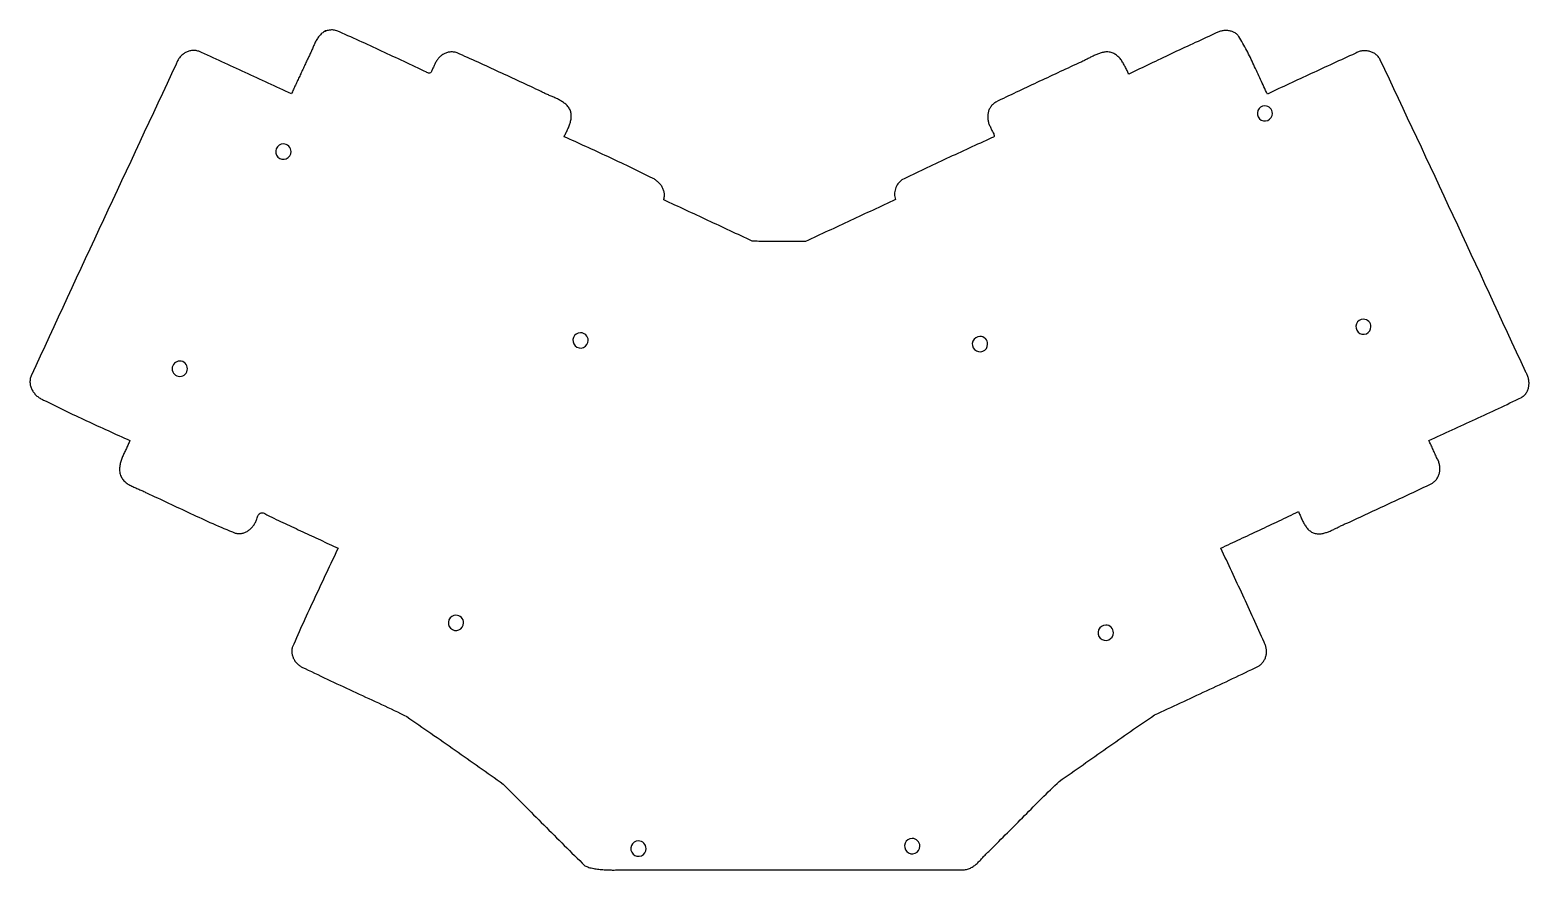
# Model space of a CAD drawing. Extents: x 3 to 247, y -160 to -24.
import ezdxf

# ---------------------------------------------------------------- set-up
doc = ezdxf.new("R2010")
doc.units = 0
doc.layers.get('0').update_dxf_attribs({"linetype": 'CONTINUOUS'})

msp = doc.modelspace()

# ---------------------------------------------------------------- linework, layer by layer
at = {"color": 7}
for points in [[(51.2699, -24.161171), (51.1175, -24.244991), (50.97272, -24.333891), (50.83556, -24.430411), (50.70602, -24.534551), (50.5841, -24.641231), (50.46726, -24.755531), (50.3555, -24.874911), (50.24882, -24.996831), (50.14976, -25.126371), (50.05324, -25.258451), (49.9618, -25.393071), (49.87544, -25.532771), (49.79162, -25.675011), (49.71034, -25.819791), (49.63414, -25.967111), (49.56048, -26.116971), (49.48936, -26.269371), (49.41824, -26.421771), (49.34966, -26.576711), (49.28362, -26.734191), (49.21758, -26.889131), (49.15154, -27.046611), (49.0855, -27.201551), (49.01946, -27.359031), (48.95342, -27.513971), (48.88738, -27.668911), (48.8188, -27.821311), (48.75022, -27.973711), (48.6791, -28.123571), (48.60544, -28.270891), (48.5267, -28.415671), (48.44796, -28.557911)], [(53.0987, -24.112911), (52.92344, -24.064651), (52.75072, -24.029091), (52.58054, -24.006231), (52.40782, -23.993531), (52.24018, -23.993531), (52.07, -24.006231), (51.89982, -24.024011), (51.72964, -24.051951), (51.55692, -24.087511), (51.3842, -24.128151), (51.2699, -24.161171)], [(67.6529, -30.805811), (67.19824, -30.597531), (66.74358, -30.386711), (66.29146, -30.175891), (65.8368, -29.965071), (65.38214, -29.754251), (64.92748, -29.543431), (64.47536, -29.330071), (64.0207, -29.119251), (63.56604, -28.905891), (63.11392, -28.692531), (62.65926, -28.479171), (62.20714, -28.268351), (61.75248, -28.054991), (61.30036, -27.841631), (60.8457, -27.630811), (60.39104, -27.417451), (59.93892, -27.206631), (59.48426, -26.995811), (59.0296, -26.782451), (58.57494, -26.574171), (58.12028, -26.363351), (57.66562, -26.155071), (57.21096, -25.946791), (56.75376, -25.738511), (56.2991, -25.532771), (55.8419, -25.324491), (55.38724, -25.121291), (54.93004, -24.918091), (54.47284, -24.714891), (54.0131, -24.511691), (53.5559, -24.313571), (53.0987, -24.112911)], [(199.44588, -25.045091), (199.3519, -24.933331), (199.25284, -24.826651), (199.15124, -24.727591), (199.04456, -24.638691), (198.9328, -24.554871), (198.8185, -24.478671), (198.70166, -24.410091), (198.57974, -24.346591), (198.45782, -24.290711), (198.33082, -24.242451), (198.20128, -24.199271), (198.07174, -24.163711), (197.93966, -24.135771), (197.80504, -24.112911), (197.67042, -24.095131), (197.53326, -24.084971), (197.3961, -24.079891), (197.25894, -24.079891), (197.12178, -24.087511), (196.98208, -24.100211), (196.84492, -24.115451), (196.70776, -24.138311), (196.5706, -24.168791), (196.43598, -24.201811), (196.30136, -24.239911), (196.16674, -24.283091), (196.03466, -24.328811), (195.90766, -24.382151), (195.78066, -24.440571), (195.65366, -24.501531), (195.53174, -24.567571), (195.4149, -24.636151)], [(195.4149, -24.636151), (194.98056, -24.836811), (194.54622, -25.034931), (194.11188, -25.235591), (193.67754, -25.436251), (193.24574, -25.636911), (192.8114, -25.837571), (192.37706, -26.038231), (191.94526, -26.238891), (191.51092, -26.439551), (191.07912, -26.642751), (190.64478, -26.843411), (190.21298, -27.046611), (189.78118, -27.249811), (189.34684, -27.450471), (188.91504, -27.653671), (188.48324, -27.856871), (188.05144, -28.060071), (187.61964, -28.265811), (187.18784, -28.469011), (186.75604, -28.672211), (186.3217, -28.875411), (185.8899, -29.081151), (185.46064, -29.284351), (185.02884, -29.490091), (184.59704, -29.695831), (184.16524, -29.899031), (183.73344, -30.104771), (183.30164, -30.310511), (182.86984, -30.516251), (182.44058, -30.721991), (182.00878, -30.925191), (181.57698, -31.130931), (181.5084, -30.988691), (181.43728, -30.843911), (181.3687, -30.694051), (181.29504, -30.544191), (181.22392, -30.391791), (181.14772, -30.239391), (181.07152, -30.086991), (180.99278, -29.932051), (180.91404, -29.779651), (180.83022, -29.629791), (180.7464, -29.479931), (180.6575, -29.332611), (180.56606, -29.185291), (180.47208, -29.043051), (180.37556, -28.903351), (180.27396, -28.768731), (180.16982, -28.639191), (180.06314, -28.512191), (179.94884, -28.392811), (179.832, -28.278511), (179.71262, -28.169291), (179.58562, -28.067691), (179.45354, -27.973711), (179.31892, -27.887351), (179.17668, -27.811151), (179.02936, -27.742571), (178.87696, -27.681611), (178.71948, -27.630811), (178.55438, -27.592711), (178.3842, -27.562231), (178.2064, -27.544451), (178.02098, -27.539371)], [(204.0636, -34.379591), (203.91882, -34.087491), (203.77912, -33.795391), (203.63688, -33.500751), (203.49972, -33.206111), (203.36002, -32.911471), (203.22286, -32.616831), (203.0857, -32.319651), (202.95108, -32.025011), (202.81392, -31.727831), (202.6793, -31.430651), (202.54468, -31.136011), (202.40752, -30.838831), (202.2729, -30.541651), (202.13574, -30.247011), (202.00112, -29.949831), (201.86142, -29.655191), (201.72426, -29.358011), (201.58456, -29.063371), (201.44486, -28.771271), (201.30262, -28.476631), (201.16038, -28.184531), (201.0156, -27.892431), (200.86828, -27.602871), (200.72096, -27.313311), (200.5711, -27.023751), (200.41616, -26.736731), (200.26122, -26.452251), (200.10374, -26.167771), (199.94372, -25.883291), (199.78116, -25.603891), (199.61606, -25.324491), (199.44588, -25.045091)], [(30.72384, -27.453011), (30.57398, -27.404751), (30.42666, -27.366651), (30.27934, -27.336171), (30.12948, -27.318391), (29.98216, -27.305691), (29.83738, -27.303151), (29.6926, -27.310771), (29.54782, -27.323471), (29.40558, -27.346331), (29.26588, -27.376811), (29.12618, -27.414911), (28.99156, -27.458091), (28.85694, -27.511431), (28.72486, -27.569851), (28.59786, -27.635891), (28.47086, -27.707011), (28.34894, -27.785751), (28.2321, -27.869571), (28.1178, -27.958471), (28.00604, -28.054991), (27.89936, -28.154051), (27.79776, -28.258191), (27.6987, -28.369951), (27.60726, -28.484251), (27.51836, -28.601091), (27.43454, -28.723011), (27.35834, -28.850011), (27.28722, -28.979551), (27.22118, -29.114171), (27.16022, -29.251331), (27.10688, -29.388491), (27.06116, -29.530731)], [(45.74286, -34.366891), (45.27296, -34.150991), (44.8056, -33.932551), (44.3357, -33.714111), (43.86834, -33.495671), (43.39844, -33.279771), (42.93108, -33.061331), (42.46372, -32.842891), (41.99382, -32.624451), (41.52646, -32.406011), (41.05656, -32.187571), (40.5892, -31.971671), (40.1193, -31.753231), (39.65194, -31.534791), (39.18204, -31.316351), (38.71468, -31.100451), (38.24478, -30.882011), (37.77742, -30.666111), (37.30752, -30.447671), (36.83762, -30.231771), (36.37026, -30.015871), (35.90036, -29.799971), (35.43046, -29.584071), (34.96056, -29.368171), (34.49066, -29.154811), (34.02076, -28.938911), (33.55086, -28.725551), (33.08096, -28.512191), (32.60852, -28.298831), (32.13862, -28.088011), (31.66618, -27.874651), (31.19628, -27.663831), (30.72384, -27.453011)], [(48.44796, -28.557911), (48.36414, -28.738251), (48.28032, -28.921131), (48.19396, -29.101471), (48.11014, -29.284351), (48.02632, -29.464691), (47.93996, -29.647571), (47.85614, -29.827911), (47.77232, -30.010791), (47.6885, -30.191131), (47.60214, -30.374011), (47.51832, -30.554351), (47.4345, -30.737231), (47.34814, -30.917571), (47.26432, -31.100451), (47.1805, -31.280791), (47.09414, -31.463671), (47.01032, -31.644011), (46.9265, -31.824351), (46.84268, -32.007231), (46.75632, -32.187571), (46.6725, -32.370451), (46.58868, -32.550791), (46.50232, -32.733671), (46.4185, -32.914011), (46.33468, -33.096891), (46.25086, -33.277231), (46.1645, -33.460111), (46.08068, -33.640451), (45.99686, -33.823331), (45.9105, -34.003671), (45.82668, -34.186551), (45.74286, -34.366891)], [(72.62622, -27.696851), (72.48144, -27.648591), (72.33666, -27.613031), (72.19188, -27.582551), (72.0471, -27.562231), (71.90232, -27.552071), (71.76008, -27.546991), (71.61784, -27.552071), (71.4756, -27.564771), (71.3359, -27.585091), (71.19874, -27.613031), (71.06158, -27.646051), (70.92696, -27.686691), (70.79488, -27.734951), (70.66534, -27.790831), (70.53834, -27.851791), (70.41388, -27.920371), (70.29196, -27.991491), (70.17258, -28.070231), (70.05828, -28.156591), (69.94906, -28.245491), (69.83984, -28.339471), (69.73824, -28.441071), (69.63918, -28.545211), (69.5452, -28.654431), (69.4563, -28.766191), (69.36994, -28.883031), (69.2912, -29.004951), (69.21754, -29.129411), (69.14896, -29.258951), (69.08546, -29.388491), (69.02958, -29.523111), (68.97878, -29.660271)], [(86.27364, -33.970651), (85.84946, -33.772531), (85.42274, -33.574411), (84.99602, -33.378831), (84.57184, -33.180711), (84.14512, -32.982591), (83.72094, -32.784471), (83.29422, -32.586351), (82.8675, -32.388231), (82.44332, -32.190111), (82.0166, -31.991991), (81.59242, -31.793871), (81.1657, -31.595751), (80.74152, -31.397631), (80.3148, -31.199511), (79.88808, -31.001391), (79.4639, -30.805811), (79.03718, -30.607691), (78.61046, -30.412111), (78.18374, -30.213991), (77.75702, -30.018411), (77.3303, -29.822831), (76.90358, -29.627251), (76.47686, -29.431671), (76.05014, -29.236091), (75.62342, -29.043051), (75.1967, -28.847471), (74.76744, -28.654431), (74.34072, -28.461391), (73.91146, -28.268351), (73.48474, -28.077851), (73.05548, -27.887351), (72.62622, -27.696851)], [(178.02098, -27.539371), (177.86604, -27.554611), (177.71364, -27.574931), (177.5587, -27.600331), (177.40884, -27.630811), (177.25898, -27.666371), (177.10912, -27.704471), (176.9618, -27.747651), (176.81448, -27.795911), (176.6697, -27.846711), (176.52492, -27.902591), (176.38014, -27.961011), (176.2379, -28.021971), (176.09312, -28.082931), (175.95342, -28.148971), (175.81118, -28.215011), (175.66894, -28.283591), (175.52924, -28.354711), (175.38954, -28.425831), (175.24984, -28.496951), (175.1076, -28.570611), (174.9679, -28.641731), (174.8282, -28.715391), (174.6885, -28.786511), (174.5488, -28.857631), (174.4091, -28.928751), (174.26686, -28.997331), (174.12716, -29.065911), (173.98492, -29.131951), (173.84268, -29.195451), (173.70044, -29.256411), (173.5582, -29.314831), (173.41342, -29.373251)], [(218.29776, -27.803531), (217.85072, -28.004191), (217.40622, -28.207391), (216.95918, -28.408051), (216.51214, -28.611251), (216.06764, -28.814451), (215.6206, -29.017651), (215.1761, -29.220851), (214.72906, -29.426591), (214.28456, -29.629791), (213.84006, -29.832991), (213.39302, -30.038731), (212.94852, -30.244471), (212.50402, -30.447671), (212.05952, -30.653411), (211.61248, -30.859151), (211.16798, -31.064891), (210.72348, -31.270631), (210.27898, -31.478911), (209.83448, -31.684651), (209.38998, -31.890391), (208.94548, -32.098671), (208.50098, -32.304411), (208.05902, -32.512691), (207.61452, -32.718431), (207.17002, -32.926711), (206.72552, -33.132451), (206.28102, -33.340731), (205.83652, -33.549011), (205.39456, -33.757291), (204.95006, -33.963031), (204.50556, -34.171311), (204.0636, -34.379591)], [(222.36176, -28.814451), (222.2881, -28.679831), (222.20936, -28.550291), (222.123, -28.428371), (222.03156, -28.311531), (221.9325, -28.202311), (221.82836, -28.100711), (221.71914, -28.004191), (221.60484, -27.912751), (221.488, -27.828931), (221.36608, -27.752731), (221.23908, -27.681611), (221.10954, -27.618111), (220.97746, -27.562231), (220.8403, -27.511431), (220.70314, -27.468251), (220.56344, -27.432691), (220.4212, -27.402211), (220.27642, -27.381891), (220.13164, -27.364111), (219.98686, -27.356491), (219.83954, -27.353951), (219.69476, -27.359031), (219.54744, -27.371731), (219.40266, -27.389511), (219.25788, -27.417451), (219.11564, -27.450471), (218.9734, -27.491111), (218.8337, -27.539371), (218.694, -27.592711), (218.55938, -27.656211), (218.4273, -27.724791), (218.29776, -27.803531)], [(245.27764, -83.559071), (245.41226, -83.475251), (245.53926, -83.383811), (245.6561, -83.287291), (245.76532, -83.185691), (245.86946, -83.079011), (245.96344, -82.964711), (246.04726, -82.847871), (246.126, -82.725951), (246.19712, -82.601491), (246.26062, -82.471951), (246.3165, -82.339871), (246.36476, -82.205251), (246.4054, -82.065551), (246.43842, -81.925851), (246.46636, -81.783611), (246.48668, -81.638831), (246.49938, -81.494051), (246.50446, -81.346731), (246.50446, -81.199411), (246.49684, -81.052091), (246.48414, -80.904771), (246.46382, -80.754911), (246.43842, -80.610131), (246.4054, -80.462811), (246.3673, -80.318031), (246.32158, -80.175791), (246.27332, -80.036091), (246.21744, -79.896391), (246.15394, -79.759231), (246.0879, -79.627151), (246.01424, -79.497611), (245.93804, -79.370611), (245.20652, -77.788191), (244.475, -76.205771), (243.74094, -74.623351), (243.00942, -73.040931), (242.2779, -71.461051), (241.54638, -69.878631), (240.81232, -68.296211), (240.07826, -66.713791), (239.34674, -65.133911), (238.61268, -63.551491), (237.87862, -61.971611), (237.14456, -60.389191), (236.40796, -58.809311), (235.6739, -57.229431), (234.9373, -55.649551), (234.20324, -54.069671), (233.46664, -52.487251), (232.73004, -50.909911), (231.9909, -49.330031), (231.2543, -47.750151), (230.51516, -46.170271), (229.77856, -44.590391), (229.03942, -43.013051), (228.29774, -41.433171), (227.5586, -39.855831), (226.81692, -38.278491), (226.07778, -36.701151), (225.3361, -35.123811), (224.59188, -33.546471), (223.8502, -31.969131), (223.10598, -30.391791), (222.36176, -28.814451)], [(27.06116, -29.530731), (26.32202, -31.108071), (25.58288, -32.685411), (24.84628, -34.262751), (24.10714, -35.840091), (23.368, -37.414891), (22.6314, -38.992231), (21.89226, -40.569571), (21.15566, -42.146911), (20.41906, -43.724251), (19.67992, -45.304131), (18.94332, -46.881471), (18.20672, -48.458811), (17.47012, -50.036151), (16.73352, -51.613491), (15.99946, -53.193371), (15.26286, -54.770711), (14.5288, -56.350591), (13.7922, -57.927931), (13.05814, -59.507811), (12.32408, -61.085151), (11.59002, -62.665031), (10.85596, -64.244911), (10.1219, -65.822251), (9.39038, -67.402131), (8.65886, -68.982011), (7.92734, -70.561891), (7.19582, -72.144311), (6.4643, -73.724191), (5.73278, -75.304071), (5.0038, -76.886491), (4.27482, -78.466371), (3.54584, -80.048791)], [(68.97878, -29.660271), (68.90766, -29.766951), (68.84162, -29.888871), (68.78066, -30.023491), (68.7197, -30.163191), (68.66382, -30.307971), (68.6054, -30.450211), (68.54444, -30.584831), (68.48094, -30.711831), (68.41236, -30.821051), (68.29552, -30.950591), (68.1609, -31.019171), (67.99834, -31.016631), (67.87134, -30.965831), (67.73164, -30.869311), (67.6529, -30.805811)], [(173.41342, -29.373251), (172.99432, -29.568831), (172.57522, -29.766951), (172.15358, -29.962531), (171.73448, -30.160651), (171.31538, -30.356231), (170.89374, -30.551811), (170.47464, -30.747391), (170.053, -30.942971), (169.6339, -31.138551), (169.2148, -31.334131), (168.79316, -31.529711), (168.37406, -31.725291), (167.95242, -31.920871), (167.53332, -32.116451), (167.11168, -32.312031), (166.69258, -32.507611), (166.27094, -32.703191), (165.85184, -32.901311), (165.43274, -33.096891), (165.0111, -33.292471), (164.592, -33.490591), (164.1729, -33.688711), (163.7538, -33.886831), (163.3347, -34.084951), (162.91814, -34.283071), (162.49904, -34.483731), (162.07994, -34.684391), (161.66338, -34.885051), (161.24682, -35.085711), (160.82772, -35.288911), (160.41116, -35.492111), (159.9946, -35.695311)], [(90.69578, -36.495411), (90.5891, -36.370951), (90.47988, -36.254111), (90.36558, -36.139811), (90.24874, -36.033131), (90.12936, -35.928991), (90.0049, -35.832471), (89.8779, -35.738491), (89.74582, -35.647051), (89.61374, -35.560691), (89.47912, -35.479411), (89.33942, -35.398131), (89.19972, -35.321931), (89.05748, -35.248271), (88.91524, -35.177151), (88.76792, -35.108571), (88.62314, -35.039991), (88.47582, -34.973951), (88.32596, -34.907911), (88.1761, -34.844411), (88.02878, -34.780911), (87.87892, -34.717411), (87.72906, -34.656451), (87.5792, -34.592951), (87.42934, -34.529451), (87.27948, -34.463411), (87.13216, -34.399911), (86.98484, -34.333871), (86.84006, -34.265291), (86.69528, -34.194171), (86.55304, -34.123051), (86.41334, -34.046851), (86.27364, -33.970651)], [(159.9946, -35.695311), (159.8676, -35.776591), (159.74568, -35.862951), (159.63138, -35.954391), (159.5247, -36.050911), (159.4231, -36.152511), (159.32912, -36.259191), (159.24276, -36.370951), (159.16148, -36.487791), (159.08528, -36.607171), (159.01924, -36.729091), (158.95828, -36.856091), (158.9024, -36.985631), (158.85414, -37.117711), (158.8135, -37.252331), (158.77794, -37.386951), (158.74746, -37.526651), (158.72714, -37.666351), (158.70936, -37.806051), (158.70174, -37.948291), (158.69666, -38.090531), (158.70174, -38.232771), (158.7119, -38.375011), (158.72714, -38.517251), (158.75, -38.659491), (158.77794, -38.799191), (158.8135, -38.938891), (158.85414, -39.078591), (158.89986, -39.215751), (158.9532, -39.347831), (159.01416, -39.479911), (159.0802, -39.609451), (159.15132, -39.736451)], [(90.00236, -41.293471), (90.06586, -41.153771), (90.1319, -41.014071), (90.19794, -40.871831), (90.26652, -40.729591), (90.3351, -40.584811), (90.40622, -40.437491), (90.4748, -40.290171), (90.54338, -40.140311), (90.61196, -39.992991), (90.678, -39.840591), (90.7415, -39.690731), (90.80246, -39.538331), (90.85834, -39.385931), (90.91422, -39.230991), (90.96248, -39.078591), (91.0082, -38.923651), (91.04884, -38.768711), (91.08186, -38.616311), (91.11234, -38.461371), (91.13266, -38.306431), (91.1479, -38.151491), (91.15552, -37.999091), (91.15298, -37.844151), (91.14282, -37.691751), (91.12504, -37.539351), (91.09456, -37.386951), (91.05646, -37.237091), (91.0082, -37.087231), (90.94724, -36.937371), (90.87612, -36.790051), (90.7923, -36.642731), (90.69578, -36.495411)], [(104.05872, -47.882231), (103.62438, -47.666331), (103.19004, -47.450431), (102.7557, -47.234531), (102.31882, -47.021171), (101.88448, -46.807811), (101.4476, -46.596991), (101.01072, -46.386171), (100.57384, -46.175351), (100.13696, -45.967071), (99.69754, -45.758791), (99.26066, -45.550511), (98.82124, -45.342231), (98.38182, -45.136491), (97.9424, -44.930751), (97.50298, -44.725011), (97.06356, -44.519271), (96.62414, -44.316071), (96.18218, -44.110331), (95.74276, -43.907131), (95.3008, -43.706471), (94.86138, -43.503271), (94.41942, -43.300071), (93.97746, -43.099411), (93.5355, -42.896211), (93.09608, -42.695551), (92.65412, -42.494891), (92.21216, -42.294231), (91.7702, -42.093571), (91.32824, -41.892911), (90.88628, -41.692251), (90.44432, -41.491591), (90.00236, -41.293471)], [(159.15132, -39.736451), (159.1945, -39.909171), (159.2453, -40.033631), (159.3088, -40.163171), (159.38246, -40.295251), (159.45866, -40.429871), (159.5374, -40.561951), (159.60852, -40.691491), (159.66948, -40.818491), (159.7152, -40.940411), (159.74568, -41.108051), (159.72028, -41.255371), (159.61868, -41.372211), (159.50184, -41.430631), (159.33928, -41.473811)], [(159.33928, -41.473811), (158.88462, -41.684631), (158.42996, -41.897991), (157.97276, -42.108811), (157.51556, -42.319631), (157.0609, -42.530451), (156.6037, -42.738731), (156.1465, -42.949551), (155.6893, -43.160371), (155.23464, -43.368651), (154.77744, -43.579471), (154.32024, -43.787751), (153.86304, -43.998571), (153.40584, -44.209391), (152.95118, -44.417671), (152.49398, -44.628491), (152.03678, -44.839311), (151.58212, -45.050131), (151.12492, -45.263491), (150.67026, -45.474311), (150.21306, -45.687671), (149.7584, -45.901031), (149.30374, -46.114391), (148.84908, -46.330291), (148.39696, -46.543651), (147.9423, -46.762091), (147.49018, -46.977991), (147.03552, -47.196431), (146.5834, -47.414871), (146.13382, -47.635851), (145.6817, -47.856831), (145.23212, -48.077811), (144.78, -48.301331)], [(106.14406, -51.542371), (106.18724, -51.395051), (106.21772, -51.247731), (106.24058, -51.100411), (106.25582, -50.955631), (106.2609, -50.810851), (106.25836, -50.666071), (106.24566, -50.523831), (106.22788, -50.384131), (106.19994, -50.246971), (106.16438, -50.109811), (106.12374, -49.975191), (106.07548, -49.843111), (106.0196, -49.711031), (105.95864, -49.584031), (105.8926, -49.459571), (105.81894, -49.337651), (105.7402, -49.218271), (105.65638, -49.101431), (105.56748, -48.987131), (105.4735, -48.877911), (105.37444, -48.771231), (105.2703, -48.669631), (105.16362, -48.570571), (105.05186, -48.476591), (104.93756, -48.385151), (104.82072, -48.298791), (104.6988, -48.217511), (104.57688, -48.141311), (104.44988, -48.067651), (104.32288, -48.001611), (104.1908, -47.938111), (104.05872, -47.882231)], [(144.78, -48.301331), (144.6022, -48.441031), (144.43456, -48.593431), (144.27962, -48.758531), (144.13992, -48.936331), (144.01546, -49.121751), (143.90624, -49.317331), (143.81226, -49.520531), (143.73352, -49.731351), (143.67256, -49.947251), (143.62684, -50.165691), (143.60144, -50.386671), (143.59382, -50.610191), (143.60398, -50.833711), (143.63446, -51.057231), (143.68526, -51.278211), (143.75892, -51.496651)], [(120.4976, -58.217491), (120.05056, -58.006671), (119.60098, -57.798391), (119.15394, -57.590111), (118.70436, -57.379291), (118.25732, -57.171011), (117.80774, -56.962731), (117.3607, -56.751911), (116.91366, -56.543631), (116.46408, -56.332811), (116.01704, -56.124531), (115.56746, -55.913711), (115.12042, -55.705431), (114.67084, -55.494611), (114.2238, -55.286331), (113.77422, -55.075511), (113.32718, -54.867231), (112.8776, -54.658951), (112.43056, -54.448131), (111.98098, -54.239851), (111.53394, -54.031571), (111.08436, -53.823291), (110.63732, -53.615011), (110.18774, -53.406731), (109.73816, -53.198451), (109.29112, -52.990171), (108.84154, -52.781891), (108.39196, -52.576151), (107.94238, -52.367871), (107.4928, -52.162131), (107.04322, -51.953851), (106.59364, -51.748111), (106.14406, -51.542371)], [(143.75892, -51.496651), (143.30172, -51.707471), (142.84452, -51.918291), (142.38732, -52.129111), (141.93012, -52.339931), (141.47292, -52.550751), (141.01826, -52.761571), (140.56106, -52.972391), (140.10386, -53.183211), (139.64666, -53.396571), (139.192, -53.607391), (138.7348, -53.818211), (138.28014, -54.031571), (137.82294, -54.242391), (137.36574, -54.455751), (136.91108, -54.666571), (136.45388, -54.879931), (135.99922, -55.093291), (135.54202, -55.304111), (135.08736, -55.517471), (134.63016, -55.730831), (134.1755, -55.941651), (133.7183, -56.155011), (133.26364, -56.368371), (132.80644, -56.579191), (132.35178, -56.792551), (131.89458, -57.005911), (131.43992, -57.219271), (130.98272, -57.430091), (130.52806, -57.643451), (130.07086, -57.856811), (129.6162, -58.067631), (129.159, -58.280991)], [(129.159, -58.280991), (128.88976, -58.275911), (128.61798, -58.273371), (128.34874, -58.273371), (128.07696, -58.270831), (127.80518, -58.270831), (127.53594, -58.270831), (127.26416, -58.270831), (126.99238, -58.273371), (126.7206, -58.273371), (126.44882, -58.275911), (126.17704, -58.278451), (125.90526, -58.280991), (125.63348, -58.283531), (125.36424, -58.283531), (125.09246, -58.286071), (124.82068, -58.288611), (124.5489, -58.288611), (124.27712, -58.291151), (124.00534, -58.291151), (123.7361, -58.291151), (123.46432, -58.291151), (123.19254, -58.288611), (122.9233, -58.286071), (122.65152, -58.283531), (122.38228, -58.278451), (122.11304, -58.273371), (121.84126, -58.268291), (121.57202, -58.260671), (121.30278, -58.250511), (121.03608, -58.240351), (120.76684, -58.230191), (120.4976, -58.217491)], [(3.54584, -80.048791), (3.48742, -80.201191), (3.43916, -80.353591), (3.40106, -80.505991), (3.37566, -80.658391), (3.35534, -80.808251), (3.34772, -80.960651), (3.34772, -81.110511), (3.35788, -81.260371), (3.37566, -81.410231), (3.40106, -81.557551), (3.43662, -81.702331), (3.47726, -81.844571), (3.52806, -81.986811), (3.58394, -82.123971), (3.64744, -82.261131), (3.71602, -82.395751), (3.79222, -82.525291), (3.87604, -82.652291), (3.96494, -82.776751), (4.05892, -82.898671), (4.15798, -83.015511), (4.26212, -83.127271), (4.37134, -83.236491), (4.48564, -83.338091), (4.60248, -83.437151), (4.7244, -83.533671), (4.8514, -83.622571), (4.98094, -83.706391), (5.11302, -83.782591), (5.24764, -83.856251), (5.38734, -83.922291), (5.52704, -83.983251)], [(5.52704, -83.983251), (5.95884, -84.199151), (6.39318, -84.415051), (6.82752, -84.628411), (7.26186, -84.841771), (7.6962, -85.055131), (8.13054, -85.265951), (8.56742, -85.476771), (9.00176, -85.685051), (9.43864, -85.893331), (9.87552, -86.101611), (10.3124, -86.309891), (10.74928, -86.515631), (11.1887, -86.721371), (11.62558, -86.927111), (12.065, -87.132851), (12.50442, -87.336051), (12.94384, -87.539251), (13.38326, -87.742451), (13.82268, -87.945651), (14.2621, -88.146311), (14.70152, -88.349511), (15.14094, -88.550171), (15.58036, -88.750831), (16.02232, -88.951491), (16.46174, -89.152151), (16.9037, -89.352811), (17.34312, -89.553471), (17.78508, -89.751591), (18.2245, -89.952251), (18.66646, -90.150371), (19.10588, -90.351031), (19.54784, -90.549151)], [(230.26878, -90.572011), (230.73868, -90.353571), (231.20858, -90.135131), (231.67848, -89.916691), (232.14838, -89.700791), (232.61828, -89.482351), (233.08818, -89.266451), (233.55808, -89.050551), (234.03052, -88.834651), (234.50042, -88.618751), (234.97032, -88.402851), (235.44276, -88.186951), (235.91266, -87.973591), (236.3851, -87.757691), (236.855, -87.541791), (237.3249, -87.325891), (237.79734, -87.109991), (238.26724, -86.891551), (238.73714, -86.675651), (239.20704, -86.457211), (239.67694, -86.241311), (240.14684, -86.020331), (240.6142, -85.801891), (241.0841, -85.583451), (241.55146, -85.362471), (242.01882, -85.138951), (242.48618, -84.917971), (242.95354, -84.694451), (243.41836, -84.468391), (243.88572, -84.244871), (244.35054, -84.016271), (244.81282, -83.790211), (245.27764, -83.559071)], [(19.54784, -90.549151), (19.48688, -90.709171), (19.42084, -90.869191), (19.3548, -91.029211), (19.28368, -91.189231), (19.21002, -91.349251), (19.13636, -91.509271), (19.05762, -91.669291), (18.98142, -91.829311), (18.90268, -91.991871), (18.82394, -92.151891), (18.7452, -92.311911), (18.669, -92.474471), (18.5928, -92.637031), (18.51914, -92.797051), (18.44548, -92.959611), (18.37436, -93.124711), (18.30832, -93.287271), (18.24482, -93.452371), (18.18386, -93.617471), (18.12798, -93.782571), (18.07464, -93.950211), (18.02892, -94.117851), (17.98828, -94.285491), (17.95272, -94.455671), (17.92478, -94.625851), (17.90192, -94.796031), (17.88922, -94.968751), (17.8816, -95.141471), (17.8816, -95.316731), (17.89176, -95.491991), (17.91208, -95.669791), (17.94002, -95.847591)], [(231.60228, -93.475231), (231.52354, -93.292351), (231.44226, -93.109471), (231.36098, -92.926591), (231.2797, -92.746251), (231.19588, -92.563371), (231.1146, -92.383031), (231.03078, -92.200151), (230.94696, -92.019811), (230.8606, -91.836931), (230.77678, -91.656591), (230.69296, -91.476251), (230.6066, -91.295911), (230.52278, -91.115571), (230.43896, -90.932691), (230.3526, -90.752351), (230.26878, -90.572011)], [(230.71582, -97.523991), (230.84536, -97.445251), (230.96982, -97.358891), (231.08666, -97.269991), (231.19588, -97.173471), (231.30002, -97.071871), (231.39654, -96.965191), (231.48544, -96.853431), (231.56926, -96.739131), (231.64546, -96.619751), (231.71404, -96.497831), (231.77754, -96.370831), (231.83596, -96.241291), (231.88422, -96.109211), (231.9274, -95.974591), (231.9655, -95.837431), (231.99598, -95.700271), (232.01884, -95.560571), (232.03662, -95.418331), (232.04678, -95.276091), (232.05186, -95.133851), (232.04932, -94.989071), (232.0417, -94.846831), (232.02646, -94.702051), (232.00614, -94.559811), (231.9782, -94.420111), (231.94264, -94.277871), (231.902, -94.138171), (231.85628, -94.001011), (231.80294, -93.866391), (231.74198, -93.734311), (231.67594, -93.602231), (231.60228, -93.475231)], [(17.94002, -95.847591), (17.98828, -96.033011), (18.0467, -96.205731), (18.11274, -96.370831), (18.19148, -96.528311), (18.27784, -96.675631), (18.37436, -96.815331), (18.4785, -96.947411), (18.59026, -97.071871), (18.7071, -97.191251), (18.8341, -97.305551), (18.96364, -97.412231), (19.1008, -97.511291), (19.24304, -97.607811), (19.39036, -97.699251), (19.54022, -97.788151), (19.69516, -97.871971), (19.85264, -97.950711), (20.01266, -98.029451), (20.17522, -98.103111), (20.33778, -98.176771), (20.50288, -98.247891), (20.67052, -98.319011), (20.83562, -98.387591), (21.00072, -98.456171), (21.16582, -98.524751), (21.33092, -98.595871), (21.49094, -98.664451), (21.65096, -98.735571), (21.80844, -98.809231), (21.96084, -98.885431), (22.1107, -98.961631), (22.25802, -99.042911)], [(22.25802, -99.042911), (22.70506, -99.248651), (23.15464, -99.451851), (23.60168, -99.660131), (24.04872, -99.865871), (24.49576, -100.074151), (24.9428, -100.282431), (25.38984, -100.493251), (25.83688, -100.701531), (26.28392, -100.912351), (26.73096, -101.123171), (27.17546, -101.333991), (27.6225, -101.542271), (28.06954, -101.753091), (28.51404, -101.963911), (28.96108, -102.172191), (29.40812, -102.380471), (29.85516, -102.588751), (30.30474, -102.797031), (30.75178, -103.005311), (31.19882, -103.211051), (31.6484, -103.414251), (32.09798, -103.617451), (32.54756, -103.820651), (32.99714, -104.021311), (33.44926, -104.219431), (33.90138, -104.415011), (34.3535, -104.610591), (34.80816, -104.803631), (35.26282, -104.996671), (35.71748, -105.184631), (36.17214, -105.370051), (36.62934, -105.555471)], [(216.93378, -103.967971), (217.36304, -103.769851), (217.79484, -103.569191), (218.22664, -103.368531), (218.65844, -103.167871), (219.09024, -102.969751), (219.52204, -102.769091), (219.95384, -102.568431), (220.3831, -102.370311), (220.8149, -102.169651), (221.2467, -101.971531), (221.6785, -101.770871), (222.1103, -101.570211), (222.5421, -101.372091), (222.9739, -101.171431), (223.4057, -100.970771), (223.83496, -100.770111), (224.26676, -100.569451), (224.69856, -100.368791), (225.12782, -100.168131), (225.55962, -99.967471), (225.99142, -99.766811), (226.42068, -99.563611), (226.85248, -99.362951), (227.28174, -99.159751), (227.711, -98.956551), (228.14026, -98.753351), (228.57206, -98.550151), (229.00132, -98.344411), (229.43058, -98.141211), (229.8573, -97.935471), (230.28656, -97.729731), (230.71582, -97.523991)], [(196.51218, -108.016731), (196.90334, -107.831311), (197.2945, -107.645891), (197.68566, -107.460471), (198.07682, -107.275051), (198.47052, -107.089631), (198.86168, -106.904211), (199.25538, -106.721331), (199.64908, -106.535911), (200.04278, -106.350491), (200.43648, -106.167611), (200.83018, -105.982191), (201.22388, -105.799311), (201.61758, -105.613891), (202.01128, -105.431011), (202.40498, -105.245591), (202.79868, -105.062711), (203.19238, -104.877291), (203.58862, -104.694411), (203.98232, -104.508991), (204.37602, -104.323571), (204.76972, -104.140691), (205.16342, -103.955271), (205.55712, -103.769851), (205.95082, -103.584431), (206.34452, -103.396471), (206.73822, -103.211051), (207.13192, -103.025631), (207.52562, -102.837671), (207.91932, -102.649711), (208.31048, -102.464291), (208.70418, -102.276331), (209.09534, -102.085831)], [(209.09534, -102.085831), (209.16138, -102.222991), (209.22742, -102.365231), (209.29092, -102.507471), (209.35696, -102.654791), (209.423, -102.802111), (209.48904, -102.951971), (209.55508, -103.101831), (209.62366, -103.251691), (209.69478, -103.401551), (209.7659, -103.551411), (209.83956, -103.698731), (209.91576, -103.846051), (209.9945, -103.990831), (210.07578, -104.133071), (210.1596, -104.272771), (210.2485, -104.407391), (210.33994, -104.539471), (210.43646, -104.666471), (210.53552, -104.788391), (210.63966, -104.902691), (210.74888, -105.014451), (210.86064, -105.118591), (210.98002, -105.215111), (211.10448, -105.304011), (211.23402, -105.385291), (211.37118, -105.456411), (211.51342, -105.522451), (211.66074, -105.575791), (211.81822, -105.618971), (211.98078, -105.654531), (212.15096, -105.677391), (212.32876, -105.687551)], [(36.62934, -105.555471), (36.7792, -105.591031), (36.92652, -105.616431), (37.0713, -105.631671), (37.21862, -105.639291), (37.36086, -105.639291), (37.5031, -105.629131), (37.6428, -105.611351), (37.77996, -105.585951), (37.91712, -105.552931), (38.05174, -105.512291), (38.18128, -105.464031), (38.31082, -105.410691), (38.43782, -105.349731), (38.55974, -105.281151), (38.68166, -105.207491), (38.7985, -105.128751), (38.9128, -105.044931), (39.02202, -104.953491), (39.1287, -104.859511), (39.23284, -104.760451), (39.3319, -104.656311), (39.42588, -104.547091), (39.51732, -104.435331), (39.60368, -104.321031), (39.6875, -104.201651), (39.7637, -104.077191), (39.83736, -103.952731), (39.9034, -103.825731), (39.9669, -103.696191), (40.02532, -103.564111), (40.07612, -103.429491), (40.12184, -103.292331)], [(40.12184, -103.292331), (40.17772, -103.099291), (40.23614, -102.926571), (40.30472, -102.771631), (40.37838, -102.637011), (40.45966, -102.520171), (40.54856, -102.426191), (40.69588, -102.324591), (40.85844, -102.268711), (41.04132, -102.261091), (41.17086, -102.281411), (41.30802, -102.327131), (41.45534, -102.393171), (41.61028, -102.482071), (41.77284, -102.596371), (41.85666, -102.659871)], [(41.85666, -102.659871), (42.2148, -102.827511), (42.57294, -102.997691), (42.92854, -103.165331), (43.28668, -103.332971), (43.64482, -103.500611), (44.00296, -103.668251), (44.3611, -103.835891), (44.71924, -104.003531), (45.07484, -104.171171), (45.43298, -104.338811), (45.79112, -104.506451), (46.14926, -104.674091), (46.5074, -104.839191), (46.86554, -105.006831), (47.22368, -105.174471), (47.58182, -105.342111), (47.93996, -105.509751), (48.2981, -105.674851), (48.65624, -105.842491), (49.01438, -106.010131), (49.37252, -106.175231), (49.73066, -106.342871), (50.0888, -106.510511), (50.44694, -106.675611), (50.80508, -106.843251), (51.16322, -107.008351), (51.52136, -107.175991), (51.8795, -107.343631), (52.23764, -107.508731), (52.59578, -107.676371), (52.95392, -107.841471), (53.31206, -108.006571)], [(212.32876, -105.687551), (212.4837, -105.685011), (212.6361, -105.672311), (212.7885, -105.657071), (212.9409, -105.634211), (213.09076, -105.606271), (213.24062, -105.573251), (213.38794, -105.535151), (213.53526, -105.491971), (213.68004, -105.446251), (213.82482, -105.395451), (213.9696, -105.342111), (214.11184, -105.286231), (214.25662, -105.225271), (214.39886, -105.164311), (214.53856, -105.100811), (214.6808, -105.032231), (214.8205, -104.966191), (214.96274, -104.895071), (215.10244, -104.826491), (215.24214, -104.755371), (215.38184, -104.684251), (215.52154, -104.613131), (215.66124, -104.542011), (215.80094, -104.470891), (215.94318, -104.402311), (216.08288, -104.333731), (216.22258, -104.267691), (216.36482, -104.201651), (216.50452, -104.140691), (216.64676, -104.079731), (216.789, -104.023851), (216.93378, -103.967971)], [(53.31206, -108.006571), (53.07838, -108.509491), (52.8447, -109.009871), (52.61102, -109.510251), (52.3748, -110.013171), (52.13858, -110.513551), (51.9049, -111.013931), (51.66868, -111.514311), (51.43246, -112.014691), (51.19624, -112.515071), (50.96002, -113.015451), (50.72634, -113.515831), (50.49012, -114.018751), (50.2539, -114.519131), (50.02022, -115.019511), (49.784, -115.519891), (49.55032, -116.022811), (49.31664, -116.523191), (49.08296, -117.026111), (48.84928, -117.526491), (48.61814, -118.029411), (48.387, -118.532331), (48.15586, -119.035251), (47.92472, -119.538171), (47.69612, -120.041091), (47.46752, -120.546551), (47.24146, -121.049471), (47.0154, -121.554931), (46.79188, -122.060391), (46.56836, -122.565851), (46.34484, -123.071311), (46.12386, -123.579311), (45.90288, -124.087311)], [(203.52004, -123.264351), (203.30922, -122.784291), (203.09586, -122.306771), (202.8825, -121.826711), (202.66914, -121.346651), (202.45578, -120.869131), (202.23988, -120.391611), (202.02398, -119.911551), (201.80808, -119.434031), (201.59218, -118.956511), (201.37628, -118.478991), (201.15784, -118.001471), (200.94194, -117.523951), (200.7235, -117.046431), (200.50506, -116.571451), (200.28662, -116.093931), (200.06564, -115.616411), (199.8472, -115.141431), (199.62622, -114.663911), (199.40524, -114.188931), (199.18426, -113.713951), (198.96328, -113.238971), (198.7423, -112.761451), (198.52132, -112.286471), (198.2978, -111.811491), (198.07682, -111.336511), (197.8533, -110.861531), (197.62978, -110.386551), (197.40626, -109.914111), (197.18274, -109.439131), (196.95922, -108.964151), (196.7357, -108.489171), (196.51218, -108.016731)], [(202.59802, -127.155631), (202.71994, -127.079431), (202.83678, -126.998151), (202.94854, -126.909251), (203.05268, -126.817811), (203.15174, -126.718751), (203.24572, -126.617151), (203.33462, -126.510471), (203.4159, -126.401251), (203.4921, -126.286951), (203.56068, -126.170111), (203.62418, -126.048191), (203.68006, -125.926271), (203.7334, -125.799271), (203.77658, -125.669731), (203.81722, -125.540191), (203.85024, -125.408111), (203.87564, -125.273491), (203.89596, -125.138871), (203.9112, -125.001711), (203.91882, -124.864551), (203.92136, -124.727391), (203.91628, -124.590231), (203.90612, -124.453071), (203.88834, -124.315911), (203.86548, -124.178751), (203.835, -124.044131), (203.79944, -123.909511), (203.75626, -123.774891), (203.70546, -123.645351), (203.65212, -123.515811), (203.58862, -123.388811), (203.52004, -123.264351)], [(45.90288, -124.087311), (45.8724, -124.227011), (45.847, -124.369251), (45.83176, -124.508951), (45.82414, -124.646111), (45.82414, -124.785811), (45.82922, -124.922971), (45.84446, -125.057591), (45.86478, -125.192211), (45.89272, -125.324291), (45.92574, -125.453831), (45.96638, -125.583371), (46.01464, -125.710371), (46.06544, -125.832291), (46.1264, -125.954211), (46.1899, -126.073591), (46.25848, -126.190431), (46.33468, -126.302191), (46.41342, -126.411411), (46.49978, -126.518091), (46.58868, -126.622231), (46.68266, -126.721291), (46.78172, -126.815271), (46.88332, -126.906711), (46.99, -126.993071), (47.10176, -127.076891), (47.21606, -127.155631), (47.3329, -127.229291), (47.45228, -127.297871), (47.57674, -127.361371), (47.70374, -127.419791), (47.83074, -127.473131), (47.96282, -127.518851)], [(47.96282, -127.518851), (48.4759, -127.770311), (48.98898, -128.019231), (49.5046, -128.268151), (50.02022, -128.514531), (50.53584, -128.760911), (51.05146, -129.004751), (51.56708, -129.248591), (52.08524, -129.492431), (52.6034, -129.733731), (53.11902, -129.975031), (53.63718, -130.216331), (54.15534, -130.457631), (54.6735, -130.698931), (55.1942, -130.937691), (55.71236, -131.178991), (56.23052, -131.417751), (56.74868, -131.656511), (57.26684, -131.897811), (57.785, -132.136571), (58.30316, -132.377871), (58.82132, -132.619171), (59.33948, -132.860471), (59.85764, -133.101771), (60.3758, -133.343071), (60.89142, -133.586911), (61.40958, -133.828211), (61.9252, -134.074591), (62.44082, -134.318431), (62.9539, -134.564811), (63.46952, -134.813731), (63.9826, -135.062651), (64.49568, -135.311571)], [(185.76798, -135.052491), (186.29376, -134.806111), (186.81954, -134.559731), (187.34532, -134.313351), (187.87364, -134.066971), (188.39942, -133.823131), (188.9252, -133.576751), (189.45352, -133.332911), (189.9793, -133.086531), (190.50762, -132.842691), (191.0334, -132.598851), (191.56172, -132.352471), (192.0875, -132.108631), (192.61328, -131.864791), (193.1416, -131.620951), (193.66738, -131.374571), (194.1957, -131.130731), (194.72148, -130.884351), (195.24726, -130.640511), (195.77558, -130.394131), (196.30136, -130.147751), (196.82714, -129.901371), (197.35292, -129.654991), (197.8787, -129.406071), (198.40448, -129.159691), (198.93026, -128.910771), (199.4535, -128.661851), (199.97928, -128.412931), (200.50252, -128.164011), (201.02576, -127.912551), (201.55154, -127.661091), (202.07478, -127.409631), (202.59802, -127.155631)], [(64.49568, -135.311571), (64.98336, -135.649391), (65.47104, -135.989751), (65.95618, -136.330111), (66.44386, -136.667931), (66.93154, -137.008291), (67.41922, -137.348651), (67.9069, -137.686471), (68.39458, -138.026831), (68.88226, -138.367191), (69.37248, -138.707551), (69.86016, -139.047911), (70.34784, -139.388271), (70.83552, -139.728631), (71.3232, -140.071531), (71.81088, -140.411891), (72.29856, -140.752251), (72.78624, -141.095151), (73.27392, -141.435511), (73.7616, -141.778411), (74.24928, -142.121311), (74.73696, -142.464211), (75.22464, -142.807111), (75.71232, -143.150011), (76.19746, -143.492911), (76.68514, -143.835811), (77.17028, -144.181251), (77.65542, -144.524151), (78.14056, -144.869591), (78.6257, -145.212491), (79.11084, -145.557931), (79.59598, -145.903371), (80.08112, -146.248811)], [(170.29684, -145.814471), (170.78198, -145.479191), (171.26458, -145.141371), (171.74718, -144.806091), (172.23232, -144.468271), (172.71492, -144.130451), (173.19752, -143.792631), (173.67758, -143.454811), (174.16018, -143.116991), (174.64278, -142.776631), (175.12538, -142.438811), (175.60798, -142.100991), (176.08804, -141.760631), (176.57064, -141.420271), (177.05324, -141.082451), (177.5333, -140.742091), (178.0159, -140.404271), (178.4985, -140.066451), (178.9811, -139.726091), (179.4637, -139.388271), (179.9463, -139.050451), (180.4289, -138.715171), (180.9115, -138.377351), (181.3941, -138.042071), (181.87924, -137.706791), (182.36438, -137.371511), (182.84698, -137.036231), (183.33466, -136.703491), (183.8198, -136.370751), (184.30494, -136.040551), (184.79262, -135.710351), (185.2803, -135.380151), (185.76798, -135.052491)], [(159.10306, -156.949831), (159.45358, -156.601851), (159.8041, -156.253871), (160.15462, -155.905891), (160.5026, -155.557911), (160.85312, -155.209931), (161.2011, -154.859411), (161.54908, -154.508891), (161.89706, -154.160911), (162.24504, -153.810391), (162.59302, -153.459871), (162.941, -153.109351), (163.28898, -152.758831), (163.63696, -152.408311), (163.9824, -152.057791), (164.33038, -151.707271), (164.67836, -151.356751), (165.02634, -151.006231), (165.37432, -150.655711), (165.72484, -150.305191), (166.07282, -149.957211), (166.4208, -149.609231), (166.77132, -149.261251), (167.12184, -148.913271), (167.47236, -148.565291), (167.82288, -148.217311), (168.1734, -147.871871), (168.52646, -147.526431), (168.87952, -147.183531), (169.23258, -146.838091), (169.58564, -146.495191), (169.94124, -146.154831), (170.29684, -145.814471)], [(80.08112, -146.248811), (80.49514, -146.662831), (80.90916, -147.076851), (81.32572, -147.490871), (81.73974, -147.904891), (82.15376, -148.318911), (82.56778, -148.732931), (82.9818, -149.146951), (83.39582, -149.560971), (83.8073, -149.977531), (84.22132, -150.391551), (84.63534, -150.808111), (85.04936, -151.222131), (85.46338, -151.636151), (85.87486, -152.052711), (86.28888, -152.466731), (86.7029, -152.883291), (87.11692, -153.297311), (87.53094, -153.711331), (87.94496, -154.125351), (88.35898, -154.541911), (88.773, -154.955931), (89.18702, -155.369951), (89.60104, -155.781431), (90.0176, -156.195451), (90.43162, -156.609471), (90.84818, -157.020951), (91.26474, -157.432431), (91.67876, -157.843911), (92.09532, -158.255391), (92.51442, -158.666871), (92.93098, -159.078351), (93.34754, -159.487291)], [(154.93238, -160.150231), (155.1051, -160.124831), (155.27274, -160.089271), (155.4353, -160.048631), (155.59278, -159.995291), (155.74518, -159.936871), (155.89504, -159.870831), (156.04236, -159.794631), (156.18206, -159.715891), (156.32176, -159.626991), (156.45638, -159.535551), (156.58846, -159.436491), (156.718, -159.334891), (156.84754, -159.228211), (156.972, -159.116451), (157.09392, -159.002151), (157.21584, -158.882771), (157.33522, -158.763391), (157.45206, -158.641471), (157.57144, -158.517011), (157.68574, -158.390011), (157.80258, -158.265551), (157.91688, -158.138551), (158.03372, -158.011551), (158.14802, -157.884551), (158.26486, -157.760091), (158.3817, -157.635631), (158.49854, -157.513711), (158.61538, -157.394331), (158.73476, -157.277491), (158.85668, -157.165731), (158.9786, -157.053971), (159.10306, -156.949831)], [(93.34754, -159.487291), (93.49232, -159.560951), (93.6498, -159.632071), (93.81744, -159.695571), (93.99524, -159.753991), (94.18066, -159.809871), (94.37624, -159.858131), (94.5769, -159.903851), (94.78264, -159.944491), (94.99346, -159.980051), (95.20936, -160.013071), (95.42526, -160.043551), (95.6437, -160.068951), (95.86214, -160.091811), (96.07804, -160.112131), (96.29394, -160.129911), (96.5073, -160.142611), (96.71304, -160.155311), (96.91624, -160.165471), (97.11182, -160.173091), (97.29978, -160.178171), (97.47758, -160.180711), (97.64776, -160.183251), (97.80524, -160.185791), (97.95256, -160.185791), (98.08718, -160.185791), (98.30816, -160.183251), (98.46564, -160.180711), (98.55962, -160.178171)], [(98.55962, -160.178171), (100.32238, -160.175631), (102.0826, -160.175631), (103.84536, -160.175631), (105.60558, -160.173091), (107.36834, -160.173091), (109.1311, -160.173091), (110.89132, -160.175631), (112.65408, -160.175631), (114.4143, -160.175631), (116.17706, -160.175631), (117.93982, -160.178171), (119.70004, -160.178171), (121.4628, -160.178171), (123.22302, -160.180711), (124.98578, -160.180711), (126.74854, -160.180711), (128.50876, -160.183251), (130.27152, -160.183251), (132.03174, -160.183251), (133.7945, -160.183251), (135.55726, -160.183251), (137.31748, -160.180711), (139.08024, -160.180711), (140.84046, -160.178171), (142.60322, -160.178171), (144.36344, -160.175631), (146.1262, -160.173091), (147.88642, -160.168011), (149.64918, -160.165471), (151.4094, -160.160391), (153.16962, -160.155311), (154.93238, -160.150231)]]:
    msp.add_lwpolyline(points, dxfattribs=at)
for points in [[(51.270916, -24.099297)], [(203.649839, -36.292933)], [(44.452035, -42.470772)], [(219.649299, -70.892559)], [(92.64777, -73.078016)], [(157.443935, -73.67386)], [(27.652472, -77.671871)], [(72.445626, -118.876515)], [(177.846236, -120.472854)], [(102.049075, -155.471255)], [(146.45259, -155.071205)]]:
    msp.add_lwpolyline(points, close=True, dxfattribs=at)
for points in [[(51.213517, -24.13765), (51.203901, -24.160865), (51.209216, -24.187587), (51.226985, -24.205356)], [(51.270916, -24.099297), (51.245788, -24.099297), (51.223134, -24.114434), (51.213517, -24.13765)], [(51.226985, -24.205356), (51.244753, -24.223124), (51.271476, -24.22844), (51.294691, -24.218824)], [(51.314847, -24.117494), (51.303196, -24.105843), (51.287393, -24.099297), (51.270916, -24.099297)], [(51.294691, -24.218824), (51.317907, -24.209207), (51.333044, -24.186553), (51.333044, -24.161425)], [(51.333044, -24.161425), (51.333044, -24.144948), (51.326498, -24.129145), (51.314847, -24.117494)], [(203.649839, -36.292933), (203.156292, -36.292933), (202.711342, -36.590239), (202.52247, -37.046217)], [(204.870095, -37.513189), (204.870095, -36.83926), (204.323768, -36.292933), (203.649839, -36.292933)], [(202.52247, -37.046217), (202.333598, -37.502196), (202.437998, -38.027049), (202.786988, -38.37604)], [(202.786988, -38.37604), (203.135979, -38.72503), (203.660832, -38.82943), (204.116811, -38.640558)], [(204.116811, -38.640558), (204.572789, -38.451686), (204.870095, -38.006736), (204.870095, -37.513189)], [(43.304298, -43.237666), (43.112013, -43.701883), (43.218299, -44.23622), (43.573595, -44.591516)], [(44.452035, -42.470772), (43.949571, -42.470772), (43.496582, -42.773449), (43.304298, -43.237666)], [(45.330474, -42.834634), (45.097498, -42.601657), (44.781513, -42.470772), (44.452035, -42.470772)], [(44.927443, -44.860813), (45.391659, -44.668528), (45.694336, -44.21554), (45.694336, -43.713075)], [(45.694336, -43.713075), (45.694336, -43.383596), (45.563451, -43.067611), (45.330474, -42.834634)], [(43.573595, -44.591516), (43.928891, -44.946812), (44.463226, -45.053098), (44.927443, -44.860813)], [(218.52193, -71.645843), (218.333058, -72.101822), (218.437458, -72.626675), (218.786448, -72.975666)], [(219.649299, -70.892559), (219.155752, -70.892559), (218.710802, -71.189865), (218.52193, -71.645843)], [(220.51215, -71.249964), (220.283308, -71.021122), (219.972931, -70.892559), (219.649299, -70.892559)], [(220.116271, -73.240184), (220.572249, -73.051312), (220.869555, -72.606362), (220.869555, -72.112815)], [(220.869555, -72.112815), (220.869555, -71.789183), (220.740992, -71.478806), (220.51215, -71.249964)], [(91.50143, -73.843975), (91.30938, -74.307627), (91.415536, -74.841312), (91.7704, -75.196175)], [(92.64777, -73.078016), (92.145918, -73.078016), (91.693481, -73.380324), (91.50143, -73.843975)], [(91.7704, -75.196175), (92.125263, -75.551038), (92.658948, -75.657195), (93.122599, -75.465145)], [(93.888559, -74.318805), (93.888559, -73.633536), (93.333039, -73.078016), (92.64777, -73.078016)], [(93.122599, -75.465145), (93.586251, -75.273094), (93.888559, -74.820657), (93.888559, -74.318805)], [(156.293801, -74.442354), (156.101114, -74.90754), (156.207622, -75.442992), (156.56366, -75.79903)], [(157.443935, -73.67386), (156.940421, -73.67386), (156.486487, -73.977169), (156.293801, -74.442354)], [(158.324209, -74.038481), (158.090746, -73.805018), (157.774101, -73.67386), (157.443935, -73.67386)], [(157.920336, -76.068889), (158.385521, -75.876203), (158.68883, -75.422269), (158.68883, -74.918755)], [(158.68883, -74.918755), (158.68883, -74.588589), (158.557672, -74.271944), (158.324209, -74.038481)], [(218.786448, -72.975666), (219.135439, -73.324656), (219.660292, -73.429056), (220.116271, -73.240184)], [(27.652472, -77.671871), (26.967068, -77.671871), (26.411438, -78.227501), (26.411438, -78.912905)], [(28.530016, -78.035362), (28.297277, -77.802622), (27.981615, -77.671871), (27.652472, -77.671871)], [(156.56366, -75.79903), (156.919698, -76.155067), (157.45515, -76.261575), (157.920336, -76.068889)], [(26.411438, -78.912905), (26.411438, -79.59831), (26.967068, -80.15394), (27.652472, -80.15394)], [(27.652472, -80.15394), (28.337876, -80.15394), (28.893506, -79.59831), (28.893506, -78.912905)], [(28.893506, -78.912905), (28.893506, -78.583763), (28.762755, -78.268101), (28.530016, -78.035362)], [(72.445626, -118.876515), (71.943674, -118.876515), (71.491148, -119.178884), (71.29906, -119.642627)], [(73.32317, -119.240006), (73.090431, -119.007267), (72.774769, -118.876515), (72.445626, -118.876515)], [(71.29906, -119.642627), (71.106971, -120.106369), (71.213149, -120.64016), (71.568082, -120.995094)], [(71.568082, -120.995094), (71.923015, -121.350027), (72.456807, -121.456205), (72.920549, -121.264116)], [(72.920549, -121.264116), (73.384292, -121.072028), (73.68666, -120.619502), (73.68666, -120.11755)], [(73.68666, -120.11755), (73.68666, -119.788407), (73.555909, -119.472745), (73.32317, -119.240006)], [(176.696102, -121.241349), (176.503416, -121.706535), (176.609924, -122.241987), (176.965961, -122.598024)], [(177.846236, -120.472854), (177.342722, -120.472854), (176.888788, -120.776163), (176.696102, -121.241349)], [(178.72651, -120.837476), (178.493047, -120.604012), (178.176403, -120.472854), (177.846236, -120.472854)], [(179.091132, -121.71775), (179.091132, -121.387583), (178.959973, -121.070939), (178.72651, -120.837476)], [(176.965961, -122.598024), (177.321999, -122.954062), (177.857451, -123.06057), (178.322637, -122.867884)], [(178.322637, -122.867884), (178.787822, -122.675198), (179.091132, -122.221263), (179.091132, -121.71775)], [(102.049075, -155.471255), (101.545561, -155.471255), (101.091627, -155.774564), (100.898941, -156.23975)], [(102.929349, -155.835877), (102.695886, -155.602413), (102.379241, -155.471255), (102.049075, -155.471255)], [(146.45259, -155.071205), (145.949077, -155.071205), (145.495142, -155.374514), (145.302456, -155.8397)], [(147.332864, -155.435827), (147.099401, -155.202363), (146.782757, -155.071205), (146.45259, -155.071205)], [(147.697486, -156.316101), (147.697486, -155.985934), (147.566328, -155.66929), (147.332864, -155.435827)], [(100.898941, -156.23975), (100.706254, -156.704936), (100.812762, -157.240387), (101.1688, -157.596425)], [(101.1688, -157.596425), (101.524838, -157.952463), (102.06029, -158.058971), (102.525476, -157.866285)], [(102.525476, -157.866285), (102.990661, -157.673598), (103.29397, -157.219664), (103.29397, -156.716151)], [(103.29397, -156.716151), (103.29397, -156.385984), (103.162812, -156.06934), (102.929349, -155.835877)], [(145.302456, -155.8397), (145.10977, -156.304886), (145.216278, -156.840337), (145.572316, -157.196375)], [(145.572316, -157.196375), (145.928353, -157.552413), (146.463805, -157.658921), (146.928991, -157.466235)], [(146.928991, -157.466235), (147.394177, -157.273548), (147.697486, -156.819614), (147.697486, -156.316101)]]:
    msp.add_open_spline(points, degree=3, dxfattribs=at)

doc.saveas('drawing.dxf')
